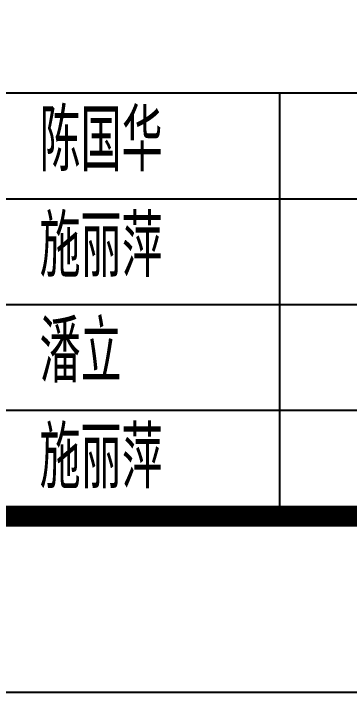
# Model space of a CAD drawing. Extents: x -2331248 to -1198620, y -977263 to -545844.
# Drawn here: x -1742795 to -1740414, y -676588 to -671773 of the extents above; entities that cross this region are included whole.
import ezdxf

# ---------------------------------------------------------------- set-up
doc = ezdxf.new("R2010")
doc.units = 0
doc.header["$LTSCALE"] = 1000
doc.header["$MEASUREMENT"] = 0
doc.layers.get('0').update_dxf_attribs({"linetype": 'CONTINUOUS'})
doc.layers.add('PUB_TITLE', color=4, linetype='CONTINUOUS')
doc.layers.add('t图框', color=222, linetype='CONTINUOUS')
doc.styles.add('HZTXT', font='tssdeng.shx', dxfattribs={"width": 0.7, "bigfont": 'tssdchn.shx'})

# ---------------------------------------------------------------- blocks, each defined once
blk = doc.blocks.new('ASDDA')
at = {"layer": 't图框'}
for p, q in [((-273365.6, 3064018.5), (-295865.6, 3064018.5)), ((-291865.6, 3064018.5), (-291865.6, 3061618.5)), ((-283365.6, 3063418.5), (-295865.6, 3063418.5)), ((-283365.6, 3062818.5), (-295865.6, 3062818.5)), ((-283365.6, 3062218.5), (-295865.6, 3062218.5)), ((-315865.6, 3061618.4), (-273365.6, 3061618.4))]:
    blk.add_line(p, q, dxfattribs=at)
at = {"layer": 't图框', "style": 'HZTXT', "width": 0.7}
for s, p in [('陈国华', (-293226.3, 3063576.3)), ('施丽萍', (-293226.3, 3062976.3)), ('潘立', (-293226.3, 3062376.3)), ('施丽萍', (-293226.3, 3061776.3))]:
    blk.add_text(s, height=350.01, dxfattribs=at).set_placement(p)

msp = doc.modelspace()

# ---------------------------------------------------------------- linework, layer by layer
at = {"layer": 'PUB_TITLE'}
msp.add_lwpolyline([(-1821659.5, -676588.1), (-1821659.5, -602338.1), (-1716534.5, -602338.1), (-1716534.5, -676588.1)], close=True, dxfattribs=at)
at = {"layer": 'PUB_TITLE', "const_width": 150}
msp.add_lwpolyline([(-1818534.5, -603588.1), (-1717784.5, -603588.1), (-1717784.5, -675338.1), (-1818534.5, -675338.1)], close=True, dxfattribs=at)

# ---------------------------------------------------------------- block references
at = {"lineweight": -3, "xscale": 1.250016957928892, "yscale": 1.250016958278138, "zscale": 1.250016957604765}
msp.add_blockref('ASDDA', (-1376072.9, -4502413.1), dxfattribs=at)

doc.saveas('drawing.dxf')
